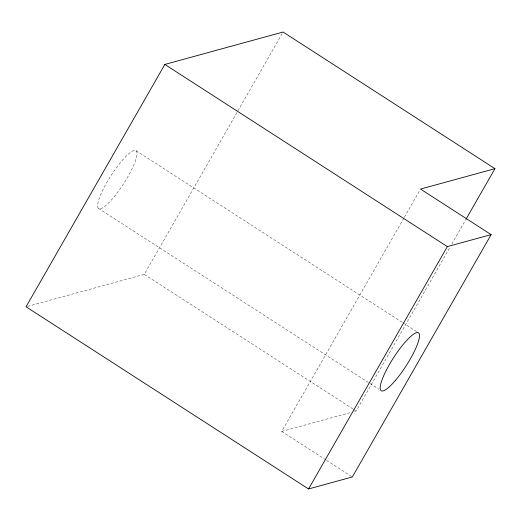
<?xml version="1.0" encoding="UTF-8"?>
<svg xmlns="http://www.w3.org/2000/svg" width="521" height="521" viewBox="0 0 521 521"><rect width="100%" height="100%" fill="white"/><g stroke="black" fill="none" stroke-linecap="round" stroke-linejoin="round"><path stroke-width="0.39" stroke-dasharray="2.6 1.95" d="M27.613 306.361L144.278 274.385L282.265 33.448M325.853 459.88L281.718 431.421L403.964 217.954M404.368 217.25L420.108 189.774M354.586 411.447L356.156 411.017L450.164 246.869M451.779 244.049L465.494 220.096M281.718 431.421L350.672 412.521M136.15 150.777A34.438 7.483 -57.2 0 1 112.998 198.143A34.438 7.483 -57.2 0 1 102.878 189.924A34.438 7.483 -57.2 0 1 136.15 150.777L402.232 322.362M402.922 322.805L416.598 331.63M98.534 208.452L378.982 389.298M144.278 274.385L352.737 408.809M353.42 409.252L356.156 411.017M326.537 460.323L352.339 476.962"/><path stroke-width="0.78" d="M164.844 64.441L26.05 306.791L308.549 488.965L352.339 476.962L491.134 234.613L420.512 189.071L494.95 168.667L283.072 32.035L164.844 64.441L447.344 246.615L491.134 234.613M308.549 488.965L447.344 246.615M465.898 219.393L494.95 168.667M395.498 380.317A34.438 7.483 -57.2 0 0 418.65 332.952A34.438 7.483 -57.2 0 0 385.384 372.098A34.438 7.483 -57.2 0 0 395.498 380.317"/></g></svg>
